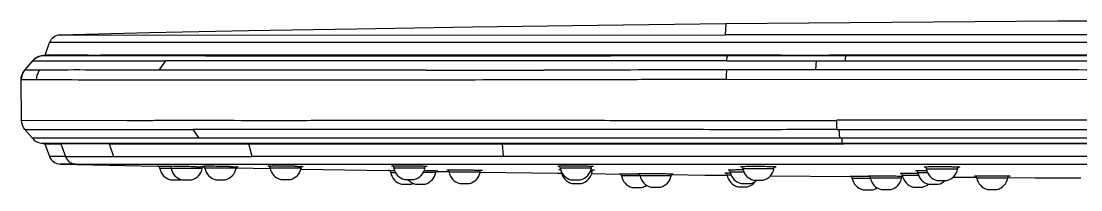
# Model space of a CAD drawing. Extents: x 0 to 3160, y 0 to 2315.
# Drawn here: x 1011.8 to 1122, y 1263.9 to 1281.4 of the extents above; entities that cross this region are included whole.
import ezdxf

# ---------------------------------------------------------------- set-up
doc = ezdxf.new("R2010")
doc.units = 0
doc.header["$LTSCALE"] = 10
doc.header["$MEASUREMENT"] = 0
doc.layers.get('0').update_dxf_attribs({"linetype": 'CONTINUOUS'})

msp = doc.modelspace()

# ---------------------------------------------------------------- linework, layer by layer
at = {"color": 9, "linetype": 'Continuous'}
for p, q in [((1085.091019390725, 1281.141110251763), (1085.011946678825, 1279.988887559463)), ((1126.978731288325, 1279.205894855163), (1014.767123699425, 1279.191469880763)), ((1014.905806468225, 1277.800482005963), (1013.882770736925, 1277.802204586563)), ((1015.455653251225, 1277.800273209263), (1014.905806468225, 1277.800482005963)), ((1019.748570814025, 1277.801289263163), (1015.455653251225, 1277.800273209263)), ((1021.014359797925, 1277.801365722063), (1019.748570814025, 1277.801289263163)), ((1022.469906377824, 1277.801518028763), (1021.014359797925, 1277.801365722063)), ((1030.998004209625, 1277.802073786763), (1022.469906377824, 1277.801518028763)), ((1026.155365559624, 1276.331774703163), (1026.858849733225, 1277.289485213963)), ((1030.998004209025, 1277.802073786763), (1031.313854536024, 1277.802067302663)), ((1030.998169130625, 1277.802134800863), (1031.325166471825, 1277.869404615563)), ((1031.313854536024, 1277.802067302663), (1032.498722780625, 1277.802220837163)), ((1032.498722780625, 1277.802220837163), (1032.924556480425, 1277.802312251663)), ((1039.451093361125, 1277.799668114963), (1039.488019165125, 1277.799658480663)), ((1039.488019165125, 1277.799658480663), (1039.638718568225, 1277.799622156263)), ((1039.638718568225, 1277.799622156263), (1059.140877431325, 1277.804897977963)), ((1067.876281730725, 1277.803428703963), (1069.362953532224, 1277.802644920263)), ((1069.362953532224, 1277.802644920263), (1069.966915534024, 1277.802286573563)), ((1069.966915534024, 1277.802286573563), (1070.231125663925, 1277.802125020263)), ((1070.231125663925, 1277.802125020263), (1073.120196830125, 1277.800329294763)), ((1073.119964299724, 1277.800242416063), (1073.182965476824, 1277.869404798863)), ((1085.257622277924, 1277.799317929163), (1073.120196830125, 1277.800329294763)), ((1090.552173561425, 1277.799681805863), (1090.508797846524, 1277.799692593363)), ((1090.852503465525, 1277.799605341163), (1090.552173561425, 1277.799681805863)), ((1094.431267138225, 1276.341583626063), (1094.498233784325, 1277.286609725363)), ((1096.152223733425, 1277.798467673763), (1095.852210552224, 1277.798487168063)), ((1096.195232778525, 1277.798465659563), (1096.152223733425, 1277.798467673763)), ((1097.585629084825, 1277.798520792563), (1096.195232778525, 1277.798465659563)), ((1145.852347121225, 1277.801154421463), (1097.586350783925, 1277.799920782263)), ((1013.737516047025, 1276.329045022863), (1012.164964009425, 1276.326398397563)), ((1011.811215000625, 1275.345804207563), (1011.981157382925, 1275.336692109163)), ((1011.981157382925, 1275.336692109163), (1013.381966449425, 1275.343261856463)), ((1085.118954472125, 1275.374427067963), (1145.852419505225, 1275.350114174963)), ((1011.847687482725, 1271.106325179763), (1022.818900111524, 1271.097096188163)), ((1022.818900111524, 1271.097096188163), (1023.362490115324, 1271.097467821263)), ((1023.362490115324, 1271.097467821263), (1023.752368708925, 1271.097945917363)), ((1023.752368708925, 1271.097945917363), (1023.934003826024, 1271.098228612463)), ((1023.934003826024, 1271.098228612463), (1024.225092140625, 1271.098756919363)), ((1024.225092140625, 1271.098756919363), (1024.852994124624, 1271.100125426163)), ((1024.852994124624, 1271.100125426163), (1025.090243087525, 1271.100692787163)), ((1028.447905930125, 1271.106935931263), (1028.639478201525, 1271.107022980363)), ((1145.852411516725, 1271.103815613763), (1096.628308271324, 1271.104328156863)), ((1012.202783899525, 1270.150234811163), (1029.624568984725, 1270.150484652863)), ((1029.645817825724, 1270.147562291463), (1030.269354027625, 1269.238589243663)), ((1096.654734268224, 1270.150471088363), (1096.835970180325, 1270.149019409163)), ((1096.835970180325, 1270.149019409163), (1145.852420572424, 1270.147815601263)), ((1096.836268386824, 1270.144586713863), (1096.897269479725, 1269.238695138663)), ((1030.270823418025, 1269.236079592263), (1012.977132873225, 1269.236100784763)), ((1013.875887866825, 1268.726569820663), (1014.598167777424, 1268.726560532763)), ((1014.598167777424, 1268.726560532763), (1016.369160767725, 1268.726618943163)), ((1015.944068392425, 1268.659111568563), (1016.423751745125, 1267.329380648563)), ((1016.369160767725, 1268.726618943163), (1030.992016528225, 1268.726673508863)), ((1020.948849797725, 1268.659126137363), (1021.410253542625, 1267.332029715463)), ((1096.897273860824, 1269.238521509263), (1030.269240806025, 1269.238388028163)), ((1030.992016528225, 1268.726673508863), (1035.460802602225, 1268.727103865963)), ((1030.993160930625, 1268.726521988563), (1031.320988552525, 1268.659081296963)), ((1035.460802602225, 1268.727103865963), (1048.076557273124, 1268.727128172263)), ((1035.817123242825, 1267.336210826263), (1035.467004921825, 1268.662383731563)), ((1048.076557273124, 1268.727128172263), (1059.313458587225, 1268.729096015363)), ((1059.313458587225, 1268.729096015363), (1061.847721162825, 1268.728572986063)), ((1061.847721162825, 1268.728572986063), (1070.519408346025, 1268.727313042463)), ((1061.972585461925, 1267.335337913763), (1061.848654262325, 1268.659089459263)), ((1070.519408346025, 1268.727313042463), (1145.852411684325, 1268.726855165963)), ((1097.120330900025, 1269.236916607163), (1096.897329204325, 1269.237717686263)), ((1145.852396297625, 1269.236729459663), (1097.120335918225, 1269.236843597763)), ((1097.313648159225, 1268.726921198963), (1097.345972348725, 1268.658923537163)), ((1016.423756248125, 1267.329372327563), (1014.762048903524, 1267.336558862463)), ((1016.423719439625, 1267.329474282163), (1021.410133547924, 1267.332131296663)), ((1021.410205284725, 1267.331925254463), (1035.817255674025, 1267.336099825563)), ((1061.972841798724, 1267.332020701563), (1035.817288974525, 1267.335974333463)), ((1145.852400026924, 1267.321384063063), (1061.973024829324, 1267.332217873463)), ((1017.508629532024, 1266.540119443863), (1030.362098391824, 1266.545252888663)), ((1027.413546408625, 1266.098855547663), (1026.237402662525, 1266.098855547663)), ((1030.643741995525, 1266.101161079063), (1027.412788274724, 1266.101161079063)), ((1030.362098391824, 1266.545252888663), (1030.665110422725, 1266.545333881063)), ((1030.665110422725, 1266.545333881063), (1034.350429532925, 1266.546375152563)), ((1034.153533728325, 1266.114034371363), (1030.922580007625, 1266.114034371363)), ((1034.350429532925, 1266.546375152563), (1037.422519961525, 1266.546757091963)), ((1037.422519961525, 1266.546757091963), (1038.227175205825, 1266.546729176763)), ((1040.919615748125, 1266.136550384563), (1037.688662027324, 1266.136550384563)), ((1038.227175205825, 1266.546729176763), (1041.145234791124, 1266.546389810563)), ((1041.145234791124, 1266.546389810563), (1041.296105865024, 1266.546371904163)), ((1041.296105865024, 1266.546371904163), (1050.303762420224, 1266.545300464263)), ((1050.303762420224, 1266.545300464263), (1054.007506638425, 1266.544730726363)), ((1053.793509284625, 1266.133669762463), (1050.562555563824, 1266.133669762463)), ((1054.007506638425, 1266.544730726363), (1067.627821237525, 1266.542008749063)), ((1067.627821237525, 1266.542008749063), (1071.326963645325, 1266.541101776763)), ((1071.099992089024, 1266.115104921363), (1067.869038368325, 1266.115104921363)), ((1071.326963645325, 1266.541101776763), (1084.966739715224, 1266.538172860363)), ((1084.966739715224, 1266.538172860363), (1086.619930962124, 1266.537857799363)), ((1086.619930962124, 1266.537857799363), (1088.673726877425, 1266.537478450463)), ((1088.673726877425, 1266.537478450463), (1090.321939069225, 1266.537184187963)), ((1090.321939069225, 1266.537184187963), (1103.201135748724, 1266.535187085363)), ((1103.201135748724, 1266.535187085363), (1105.712438903925, 1266.534861109663)), ((1105.712438903925, 1266.534861109663), (1106.907082050325, 1266.534713995363)), ((1106.907082050325, 1266.534713995363), (1109.413828039725, 1266.534422531763)), ((1109.413828039725, 1266.534422531763), (1110.935762850625, 1266.534256814363)), ((1110.935762850625, 1266.534256814363), (1114.640664318925, 1266.533887100763)), ((1114.640664318925, 1266.533887100763), (1114.843513838725, 1266.533868185163)), ((1114.843513838725, 1266.533868185163), (1123.585803029625, 1266.533173032963)), ((1050.746519819125, 1265.653966289163), (1050.237237903725, 1265.653966289163)), ((1054.922508891124, 1265.668835841463), (1053.619768319824, 1265.668835841463)), ((1059.536876379725, 1265.715679962963), (1056.305922659025, 1265.715679962963)), ((1068.012816403425, 1265.740698771663), (1067.962179394225, 1265.740698771663)), ((1071.193133114924, 1265.740698771663), (1070.976875140124, 1265.740698771663)), ((1076.173079168925, 1265.309847372363), (1074.237117226625, 1265.309847372363)), ((1079.394227485025, 1265.339666205963), (1076.163273764225, 1265.339666205963)), ((1085.660352115625, 1265.386964404063), (1085.211129280525, 1265.386964404063)), ((1086.971810487225, 1265.718003138563), (1085.551495786724, 1265.718003138563)), ((1090.088920676525, 1266.064208260063), (1086.857966955825, 1266.064208260063)), ((1100.134894453725, 1265.066457689363), (1098.237014941225, 1265.066457689363)), ((1103.357420201325, 1265.092087669663), (1100.126466480525, 1265.092087669663)), ((1105.154197446925, 1265.353628009363), (1103.442973270025, 1265.353628009363)), ((1106.077090132225, 1265.641752576163), (1105.059452695425, 1265.641752576163)), ((1109.180404721425, 1266.029910958963), (1105.949451000724, 1266.029910958963)), ((1114.408037443724, 1265.101202254663), (1111.177083722925, 1265.101202254663))]:
    msp.add_line(p, q, dxfattribs=at)
at = {"color": 7, "linetype": 'Continuous'}
for p, q in [((1015.871934521725, 1279.980646990863), (1085.012013774025, 1279.989571508163)), ((1015.903613703425, 1279.981327955863), (1015.880485452724, 1279.980812875063)), ((1014.288287461325, 1277.868563075963), (1014.769443166025, 1279.190534269463)), ((1012.981928418125, 1277.291920294063), (1012.982941579525, 1277.291994566363)), ((1012.982941579525, 1277.291994566363), (1017.244475949024, 1277.288229397063)), ((1013.882770725425, 1277.802204655963), (1014.288088378325, 1277.869757574263)), ((1015.749866789425, 1277.868989461763), (1014.285971987125, 1277.869404808263)), ((1016.422566923425, 1277.866939300063), (1015.749866789425, 1277.868989461763)), ((1018.786793240824, 1277.870022577363), (1016.422566923425, 1277.866939300063)), ((1017.244475949024, 1277.288229397063), (1023.067786123625, 1277.288599873063)), ((1018.713847117325, 1277.869554041163), (1018.784972023625, 1277.881172387763)), ((1018.786970931425, 1277.869554041163), (1020.154706058624, 1277.869554041163)), ((1020.142999113225, 1277.869566273563), (1020.070188970025, 1277.869576631063)), ((1021.569792257825, 1277.869356164463), (1020.142999113225, 1277.869566273563)), ((1021.692706299725, 1277.869377195763), (1021.569792257825, 1277.869356164463)), ((1023.152297502725, 1277.869913324263), (1021.692706299725, 1277.869377195763)), ((1023.067786123625, 1277.288599873063), (1023.132067911624, 1277.288615260163)), ((1023.132067911624, 1277.288615260163), (1026.858890065525, 1277.289491939763)), ((1023.241528214625, 1277.869950052163), (1023.152297502725, 1277.869913324263)), ((1023.334297760225, 1277.869987467363), (1023.241528214625, 1277.869950052163)), ((1031.325166903624, 1277.869406197663), (1023.334297760225, 1277.869987467363)), ((1039.368930516524, 1277.288832417963), (1026.858849733225, 1277.289485213963)), ((1032.428896088924, 1277.869717912863), (1031.325166903624, 1277.869406197663)), ((1039.354137359624, 1277.869395447863), (1032.428896088924, 1277.869717912863)), ((1039.546961804524, 1277.869403714263), (1039.354137359624, 1277.869395447863)), ((1039.554619437825, 1277.288779451863), (1039.368930516524, 1277.288832417963)), ((1039.825866891025, 1277.869415633763), (1039.546961804524, 1277.869403714263)), ((1058.185102114125, 1277.284114620263), (1039.554619437825, 1277.288779451863)), ((1059.117684788625, 1277.869341229963), (1039.825866891025, 1277.869415633763)), ((1067.349398254625, 1277.284870873163), (1058.185102114125, 1277.284114620263)), ((1067.863083032224, 1277.869684718163), (1059.117684788625, 1277.869341229963)), ((1067.851200283625, 1277.284891488563), (1067.349398254625, 1277.284870873163)), ((1068.278253918825, 1277.284902931863), (1067.851200283625, 1277.284891488563)), ((1069.349695763824, 1277.869698552563), (1067.863083032224, 1277.869684718163)), ((1069.343081894424, 1277.284906594463), (1068.278253918825, 1277.284902931863)), ((1070.215044708325, 1277.284882631363), (1069.343081894424, 1277.284906594463)), ((1070.218967715625, 1277.869679539763), (1069.349695763824, 1277.869698552563)), ((1070.350386399125, 1277.869674599863), (1070.218967715625, 1277.869679539763)), ((1073.182965468824, 1277.869404655163), (1070.350386399125, 1277.869674599863)), ((1073.404820056825, 1277.869374096763), (1073.182965468824, 1277.869404655163)), ((1079.320329548725, 1277.285098189163), (1079.010203033625, 1277.285060840263)), ((1079.894906434125, 1277.285164637963), (1079.320329548725, 1277.285098189163)), ((1080.205596651424, 1277.285198167063), (1079.894906434125, 1277.285164637963)), ((1081.260781578425, 1277.285284818163), (1080.205596651424, 1277.285198167063)), ((1081.687225445625, 1277.285301319663), (1081.260781578425, 1277.285284818163)), ((1082.187799884325, 1277.285301698763), (1081.687225445625, 1277.285301319663)), ((1090.552284840224, 1277.870878184863), (1090.508869528125, 1277.870899543463)), ((1090.551908327025, 1277.869221034763), (1096.151828365824, 1277.869221034763)), ((1090.852775211724, 1277.870730634763), (1090.552284840224, 1277.870878184863)), ((1145.852375304425, 1277.869907449763), (1095.852420318624, 1277.869296958263)), ((1011.978005073724, 1276.044561083263), (1011.861677702424, 1275.740791647463)), ((1012.164593993824, 1276.326793603963), (1011.978005073724, 1276.044561083263)), ((1012.164964009425, 1276.326398397563), (1012.164579381225, 1276.326774345063)), ((1067.659024036125, 1276.319196340363), (1066.164906541925, 1276.316433408863)), ((1067.852413355725, 1276.319581970463), (1067.659024036125, 1276.319196340363)), ((1071.275774847724, 1276.327263800963), (1071.080477557924, 1276.326793674463)), ((1071.792081191625, 1276.328513734663), (1071.275774847724, 1276.327263800963)), ((1011.847687461125, 1271.106325786163), (1011.810639101025, 1275.351646379663)), ((1011.811227942325, 1275.345979910463), (1011.811215000625, 1275.345804207563)), ((1011.861677702424, 1275.740791647463), (1011.813186168824, 1275.436773014263)), ((1011.901932986525, 1275.863717906963), (1011.868665851524, 1275.760451076263)), ((1026.568296242424, 1275.320477955163), (1030.598206824425, 1275.309787330563)), ((1071.884377071525, 1275.356142747663), (1072.034006213525, 1275.356569559263)), ((1072.034006213525, 1275.356569559263), (1072.182149722124, 1275.356992157863)), ((1072.182149722124, 1275.356992157863), (1072.384713244724, 1275.357569665263)), ((1072.384713244724, 1275.357569665263), (1072.513972099125, 1275.357937769063)), ((1077.185864530225, 1275.369969627163), (1077.387727197025, 1275.370390949663)), ((1077.387727197025, 1275.370390949663), (1077.475052631225, 1275.370569615063)), ((1077.475052631225, 1275.370569615063), (1077.535793852025, 1275.370692580763)), ((1077.535793852025, 1275.370692580763), (1077.685859094225, 1275.370991689463)), ((1077.685859094225, 1275.370991689463), (1079.129054913925, 1275.373495532063)), ((1082.143530639724, 1275.376074629663), (1082.214551031825, 1275.376086103963)), ((1082.214551031825, 1275.376086103963), (1082.264953599824, 1275.376092794463)), ((1082.264953599824, 1275.376092794463), (1082.549579228925, 1275.376107814063)), ((1082.549579228925, 1275.376107814063), (1082.600292531125, 1275.376106409463)), ((1012.976544222624, 1269.236833061363), (1012.203100311125, 1270.149853206463)), ((1013.874476476325, 1268.726804443563), (1014.279234097025, 1268.659344808863)), ((1014.279234106924, 1268.659344868263), (1015.056520738125, 1268.658834756263)), ((1014.282703462724, 1268.660599092063), (1014.764493795725, 1267.337251524363)), ((1015.056520738125, 1268.658834756263), (1015.459870101325, 1268.658508133463)), ((1015.459870101325, 1268.658508133463), (1015.943894828425, 1268.659140591163)), ((1018.250762647324, 1268.651302464663), (1015.944068392425, 1268.659111568563)), ((1020.948849797725, 1268.659126137363), (1018.250762647324, 1268.651302464663)), ((1020.948525799625, 1268.659138604263), (1031.320988552525, 1268.659081296963)), ((1031.320988552525, 1268.659081296963), (1031.780003293425, 1268.658962685063)), ((1031.780003293425, 1268.658962685063), (1032.151290765125, 1268.659122763563)), ((1048.076549846624, 1268.659297822863), (1059.313444166924, 1268.659224721063)), ((1059.313444166924, 1268.659224721063), (1061.847706829425, 1268.659122223263)), ((1061.847706829425, 1268.659122223263), (1097.345973471025, 1268.658924070663)), ((1097.391186748825, 1268.659087132763), (1097.345886922525, 1268.659103240863)), ((1217.907192956624, 1268.659090630863), (1107.951117554625, 1268.658469160663)), ((1015.900925161125, 1266.546297032963), (1015.857611712625, 1266.547428302263)), ((1017.508631868125, 1266.539950562063), (1015.870641831225, 1266.547081666663)), ((1015.915319442724, 1266.546130640263), (1025.995459911424, 1266.319356507863)), ((1026.066520409725, 1266.317375067063), (1025.995458920625, 1266.319364717863)), ((1026.178702361125, 1266.314854077463), (1026.107540647625, 1266.316392290763)), ((1026.923314046225, 1266.299840893763), (1026.178702361125, 1266.314854077463)), ((1026.237402662525, 1266.098855547663), (1026.192400756125, 1266.354074041063)), ((1027.374082546725, 1266.290718591563), (1026.923314046225, 1266.299840893763)), ((1027.360066783825, 1266.318369311063), (1027.463456010325, 1266.316889182063)), ((1027.412788274724, 1266.101161079063), (1027.367983514725, 1266.355261499963)), ((1030.643741995525, 1266.101161079063), (1030.675477687325, 1266.281143130963)), ((1030.691899812425, 1266.252050803163), (1030.766699271525, 1266.250056309163)), ((1030.922580007625, 1266.114034371363), (1030.878392556025, 1266.364633862063)), ((1034.153533728325, 1266.114034371363), (1034.185895819925, 1266.297568913263)), ((1034.154358911124, 1266.156543805963), (1037.687718707325, 1266.087955087063)), ((1037.688662027324, 1266.136550384563), (1037.645504364625, 1266.381309652463)), ((1040.919615748125, 1266.136550384563), (1040.953047140725, 1266.326149233563)), ((1050.562555563824, 1266.133669762463), (1050.520805199725, 1266.370447843463)), ((1053.793509284625, 1266.133669762463), (1053.828344544725, 1266.331230339663)), ((1067.869038368325, 1266.115104921363), (1067.828648171125, 1266.344169112563)), ((1071.099992089024, 1266.115104921363), (1071.136139561325, 1266.320107423363)), ((1086.857966955825, 1266.064208260063), (1086.818308294624, 1266.289123704063)), ((1090.088920676525, 1266.064208260063), (1090.125749740925, 1266.273076263363)), ((1105.949451000724, 1266.029910958963), (1105.910253368525, 1266.252211777763)), ((1109.180404721425, 1266.029910958963), (1109.217600325124, 1266.240857710163)), ((1040.883782783425, 1266.027580153763), (1049.996608127225, 1265.866892107063)), ((1050.108319392824, 1265.864906703663), (1049.996613524825, 1265.866860858063)), ((1050.179622955825, 1265.863725371263), (1050.108319392824, 1265.864906703663)), ((1050.635666895725, 1265.856300381463), (1050.179622955825, 1265.863725371263)), ((1050.237237903725, 1265.653966289163), (1050.193575075425, 1265.901590493563)), ((1054.219202169825, 1265.843369038963), (1053.703910946225, 1265.852201859663)), ((1054.922508891124, 1265.668835841463), (1054.955684827125, 1265.856985923963)), ((1054.924281095825, 1265.787795738863), (1056.306690198025, 1265.767201303963)), ((1056.305922659025, 1265.715679962963), (1056.263174011725, 1265.958119588863)), ((1059.536876379725, 1265.715679962963), (1059.570738794225, 1265.907723258763)), ((1059.536927014825, 1265.719078861963), (1067.571354489824, 1265.599386005963)), ((1067.571354489824, 1265.599386005963), (1068.010542473625, 1265.593623697663)), ((1071.131305798724, 1265.552678132463), (1073.997845958925, 1265.515068068963)), ((1071.193133114924, 1265.740698771663), (1071.228161753324, 1265.939356051463)), ((1074.109444283825, 1265.513696562363), (1073.997843837725, 1265.515080096163)), ((1074.180696955925, 1265.512832439963), (1074.109444283825, 1265.513696562363)), ((1074.922839900625, 1265.503849868363), (1074.180696955925, 1265.512832439963)), ((1074.237117226625, 1265.309847372363), (1074.194805388324, 1265.549809731663)), ((1076.165222911325, 1265.488638947063), (1074.922839900625, 1265.503849868363)), ((1076.163273764225, 1265.339666205963), (1076.121215750125, 1265.578189056663)), ((1079.394227485025, 1265.339666205963), (1079.428823328225, 1265.535868982363)), ((1079.395495602324, 1265.450353443363), (1082.894628855424, 1265.410264706863)), ((1082.894628855424, 1265.410264706863), (1085.211137646525, 1265.387828173263)), ((1085.211129280525, 1265.386964404063), (1085.174876923124, 1265.592561739263)), ((1085.551495786724, 1265.718003138563), (1085.511024511425, 1265.947527146663)), ((1086.899463114824, 1265.934070079663), (1086.840782661725, 1265.934280629663)), ((1089.739579704225, 1265.343967971763), (1097.999102798325, 1265.263970404763)), ((1098.111088147824, 1265.262665684163), (1097.999097395525, 1265.264001044263)), ((1098.181918556525, 1265.262068687363), (1098.111088147824, 1265.262665684163)), ((1098.926183242124, 1265.256473864563), (1098.181918556525, 1265.262068687363)), ((1098.237014941225, 1265.066457689363), (1098.196058946125, 1265.298730679863)), ((1099.530464662124, 1265.251803201763), (1098.926183242124, 1265.256473864563)), ((1100.100629248025, 1265.247331807963), (1099.530464662124, 1265.251803201763)), ((1100.126466480525, 1265.092087669663), (1100.085679171824, 1265.323403991863)), ((1103.357420201325, 1265.092087669663), (1103.393322217825, 1265.295698123463)), ((1103.442973270025, 1265.353628009363), (1103.402766557125, 1265.581651609363)), ((1103.442144573425, 1265.223153594463), (1103.485969041125, 1265.222875247263)), ((1105.059452695425, 1265.641752576163), (1105.019715090625, 1265.867115732163)), ((1108.702425466925, 1265.189743391863), (1111.177546236625, 1265.174022884163)), ((1111.177083722925, 1265.101202254663), (1111.136998812225, 1265.328535080063)), ((1114.408037443724, 1265.101202254663), (1114.444632290025, 1265.308741941263)), ((1027.352879522925, 1264.903598458563), (1028.352879522925, 1264.903598458563)), ((1028.528265135124, 1264.905903989963), (1029.528265135124, 1264.905903989963)), ((1032.038056867925, 1264.918777282263), (1033.038056867925, 1264.918777282263)), ((1038.804138887725, 1264.941293295463), (1039.804138887725, 1264.941293295463)), ((1051.352714764124, 1264.458709200063), (1052.352714764124, 1264.458709200063)), ((1051.678032424225, 1264.938412673263), (1052.678032424225, 1264.938412673263)), ((1052.807032030725, 1264.473578752263), (1053.807032030725, 1264.473578752263)), ((1057.421399519425, 1264.520422873863), (1058.421399519425, 1264.520422873863)), ((1068.984515228724, 1264.919847832263), (1069.984515228724, 1264.919847832263)), ((1069.077656254524, 1264.545441682563), (1070.077656254524, 1264.545441682563)), ((1075.352594087025, 1264.114590283263), (1076.352594087025, 1264.114590283263)), ((1077.278750624625, 1264.144409116863), (1078.278750624625, 1264.144409116863)), ((1086.326606140825, 1264.191707314963), (1087.326606140825, 1264.191707314963)), ((1086.666972647125, 1264.522746049363), (1087.666972647125, 1264.522746049363)), ((1087.973443816125, 1264.868951170963), (1088.973443816125, 1264.868951170963)), ((1101.241943340925, 1263.896830580563), (1102.241943340925, 1263.896830580563)), ((1104.558450130425, 1264.158370920263), (1105.558450130425, 1264.158370920263)), ((1106.174929555825, 1264.446495487063), (1107.174929555825, 1264.446495487063)), ((1107.064927861024, 1264.834653869863), (1108.064927861024, 1264.834653869863)), ((1112.292560583324, 1263.905945165563), (1113.292560583324, 1263.905945165563)), ((1099.352491801525, 1263.871200600263), (1100.352491801525, 1263.871200600263))]:
    msp.add_line(p, q, dxfattribs=at)
for points in [[(1085.091019390725, 1281.141110251763), (1071.751664383724, 1280.983911513763), (1058.743263035824, 1280.800603383363), (1046.694711895125, 1280.604463572563), (1035.462516734225, 1280.398730814363), (1025.165091105425, 1280.190811520763), (1015.862331203724, 1279.980324632563)], [(1123.498832259124, 1281.419188113163), (1119.614677535925, 1281.403517696963), (1085.091019390725, 1281.141110251763)], [(1012.981914768025, 1277.291902984763), (1012.778901792025, 1277.052833157163), (1012.164512835125, 1276.326656019363)], [(1013.882558324925, 1277.802169494463), (1013.789408813625, 1277.783504693263), (1013.701717976624, 1277.759934689863), (1013.616314537925, 1277.731280971363), (1013.532286725024, 1277.697403062863), (1013.449358069724, 1277.658137570863), (1013.367405753324, 1277.613215347263), (1013.286422038725, 1277.562254727563), (1013.207309227125, 1277.505361269263), (1013.130878213525, 1277.442650579163), (1013.057887784425, 1277.374238861563), (1012.989122853624, 1277.300292679963), (1012.981928316225, 1277.291920177063)], [(1011.868665851524, 1275.760451076263), (1011.832085034825, 1275.600534724763), (1011.813454813825, 1275.439636025663), (1011.811227942325, 1275.345979910463)], [(1114.408369624624, 1265.153502598963), (1117.250287637425, 1265.135452411463), (1122.000394347825, 1265.113714626463)]]:
    msp.add_lwpolyline(points, dxfattribs=at)
for centre, radius, start, end in [((1015.894761903724, 1278.780952756863), 1.1999990766, 91.5491957474947, 159.9929490925022), ((1013.357185587824, 1275.340986556263), 1.5479026677, 153.1433080362075, 160.245736610703), ((1058.418156459525, 5723.593122200763), 4447.2834358525, 269.9422158754994, 270.0998039175048), ((1084.757856250924, -2908.440917786536), 4184.7895175644, 89.99454360411376, 90.17752036858647), ((1015.889745633424, 1267.746809487663), 1.1999997046, 199.991142470396, 268.4573838464954), ((1026.521654589925, 1284.457718137563), 18.1460517424, 268.5627726101129, 268.6923303496937), ((1027.714614292025, 1266.359327814163), 1.5, 190.0000000000031, 256.0451912733145), ((1028.889999904325, 1266.361633345563), 1.5, 190.0000000000031, 256.0451912733145), ((1024.098077621725, 1048.868673977663), 217.4742561024, 88.92340587899102, 89.11332183278311), ((1018.744760345525, 748.3123654521629), 518.0781751116, 88.75945010400851, 88.95600670089271), ((1029.166530366025, 1266.361633345563), 1.5, 283.9548087266856, 349.9999999999968), ((1027.800639834225, 1154.772450654263), 111.517086734, 88.51434821781615, 88.6384419032766), ((1030.416804335125, 1204.240199772163), 62.0927108474, 89.22665599051348, 89.58090895208836), ((1032.399791637125, 1266.374506637863), 1.5, 190.0000000000031, 256.0451912733145), ((1029.159422534424, 1101.442027797763), 164.8985413587, 89.13110703469302, 89.27189489459776), ((1027.112537416325, 965.3684952987629), 300.9874675437, 88.79235719027656, 89.13431118930804), ((1032.676322098825, 1266.374506637863), 1.5, 283.9548087266856, 349.9999999999968), ((1033.695560540124, 1249.538633310763), 16.7399927015, 87.99810787839952, 88.26098260811487), ((1039.165873656824, 1266.397022651063), 1.5, 190.0000000000031, 256.0451912733145), ((1037.417208568225, 1164.984856157963), 101.3675732924, 89.42148723309673, 89.65209393481221), ((1036.648636774124, 1087.403558182463), 178.952677367, 88.85381536231283, 89.4262221909155), ((1039.442404118625, 1266.397022651063), 1.5, 283.9548087266856, 349.9999999999968), ((1040.531544688724, 1253.775725006463), 12.5335202326, 87.64926103761634, 87.9926867053205), ((1050.658099119425, 1257.498634754263), 8.8471253165, 90.99378757368453, 91.4540366252917), ((1052.039767193325, 1266.394142028963), 1.5, 190.0000000000031, 256.0451912733145), ((1050.914147390024, 1143.261869195263), 123.0861891981, 88.98255277091408, 89.84537102507436), ((1052.316297655125, 1266.394142028963), 1.5, 283.9548087266856, 349.9999999999968), ((1052.164951172024, 1212.574900031463), 53.7618799404, 88.48161173640291, 89.00367989100769), ((1068.011598664425, 1259.892996899663), 6.4327266247, 91.7813486091249, 92.41531127260441), ((1069.346249997825, 1266.375577187863), 1.5, 190.0000000000031, 256.0451912733145), ((1068.902555302925, 1173.532215270763), 92.8009494085, 89.0702541753136, 90.21627582080266), ((1069.622780459525, 1266.375577187863), 1.5, 283.9548087266856, 349.9999999999968), ((1069.762532113425, 1225.212834643163), 41.113185311, 88.41641394528229, 89.09989973230556), ((1087.016333715424, 1261.201124774863), 5.0748975318, 92.4349354950889, 93.21669994778077), ((1088.168345821625, 1193.023056938863), 73.2661869762, 89.0405073340109, 90.48481579639709), ((1107.365043535825, 1199.055895659763), 67.2029052482, 89.04211858649685, 90.61942104380054), ((1051.714449533325, 1265.914438555663), 1.5, 190.0000000000031, 256.0451912733145), ((1053.445297261625, 1265.929308107963), 1.5, 283.9548087266856, 349.9999999999968), ((1051.020821449625, 1084.575138000563), 181.2964456988, 88.83237979781808, 88.98915159171537), ((1053.405213497124, 1200.511383181263), 65.3356894092, 88.62646197058221, 88.85116128731703), ((1056.293566370225, 1252.681742514463), 13.2458985227, 90.19702790279212, 90.50033127452177), ((1057.783134288525, 1265.976152229463), 1.5, 190.0000000000031, 256.0451912733145), ((1055.232112531425, 1067.757765318263), 198.1741733681, 88.95908900738695, 89.49021408649939), ((1058.059664750224, 1265.976152229463), 1.5, 283.9548087266856, 349.9999999999968), ((1057.287728541624, 1179.314118170763), 86.5988914596, 88.64965467379916, 88.97808277640446), ((1058.583248836625, 1233.487427202363), 32.4101023289, 88.22665593739569, 88.68240151710624), ((1068.059012213725, 1256.318041613063), 9.6329770978, 90.92838181007595, 91.34196768961479), ((1069.439391023725, 1266.001171038163), 1.5, 190.0000000000031, 256.0451912733145), ((1069.715921485425, 1266.001171038163), 1.5, 283.9548087266856, 349.9999999999968), ((1070.576982150725, 1247.532997032463), 18.3959311075, 87.92011710768146, 88.53376274592063), ((1075.714328856125, 1265.570319638863), 1.5, 190.0000000000031, 256.0451912733145), ((1076.085961719525, 1244.334990229163), 21.2105394343, 89.94524678429659, 90.13905439451386), ((1077.640485393825, 1265.600138472463), 1.5, 190.0000000000031, 256.0451912733145), ((1074.091903630025, 944.687922248363), 320.865032192, 89.1786925409817, 89.50834079558156), ((1077.917015855524, 1265.600138472463), 1.5, 283.9548087266856, 349.9999999999968), ((1076.819561676325, 1132.185684934763), 133.3474401555, 88.98230492939499, 89.19578473651906), ((1078.181490158125, 1208.435801579363), 57.0851623972, 88.73225206667698, 88.98975270308601), ((1085.293169553925, 1254.708163860863), 10.8855648878, 90.73130031187942, 91.09992856312489), ((1086.688340910025, 1265.647436670563), 1.5, 190.0000000000031, 256.0451912733145), ((1085.687331874825, 1259.276497053963), 6.6515493423, 91.66263581490976, 92.26825011681188), ((1087.028707416224, 1265.978475405063), 1.5, 190.0000000000031, 256.0451912733145), ((1086.535035816525, 1175.181210020263), 90.75358563799999, 89.80697140681818, 90.18832750701344), ((1088.335178585325, 1266.324680526563), 1.5, 190.0000000000031, 256.0451912733145), ((1088.611709047024, 1266.324680526563), 1.5, 283.9548087266856, 349.9999999999968), ((1099.714226570724, 1265.326929955863), 1.5, 190.0000000000031, 256.0451912733145), ((1100.171073629725, 1231.302392623763), 33.9886714093, 90.16900726628032, 90.28833734712366), ((1101.603678110025, 1265.352559936163), 1.5, 190.0000000000031, 256.0451912733145), ((1099.366798887625, 944.274783314563), 321.0180939353, 89.41276829667542, 89.74194070058968), ((1101.880208571824, 1265.352559936163), 1.5, 283.9548087266856, 349.9999999999968), ((1101.178027314625, 1118.359230555463), 146.924229217, 89.22988712420684, 89.42327832209936), ((1102.443807881425, 1211.031145908863), 54.2436756935, 88.98064062621475, 89.25111811398835), ((1103.581757419424, 1257.265798537763), 8.2935270111, 91.34886225211791, 91.83438834969392), ((1102.981318601424, 1241.385097648763), 23.8849654294, 88.81778217848367, 88.97445551481114), ((1104.920184899524, 1265.614100275863), 1.5, 190.0000000000031, 256.0451912733145), ((1104.370812635125, 1155.874941220863), 109.6895183723, 89.81081982330589, 90.12629785340832), ((1104.321612671325, 1139.153010978563), 126.4115200555, 89.65345811057749, 89.81354518462568), ((1105.212222289025, 1260.055422795263), 5.7955185582, 92.07425696617508, 92.76336746228274), ((1106.536664325025, 1265.902224842663), 1.5, 190.0000000000031, 256.0451912733145), ((1106.224195927325, 1195.868955527163), 69.9923279328, 90.18746897098431, 90.38853033028792), ((1107.426662630225, 1266.290383225463), 1.5, 190.0000000000031, 256.0451912733145), ((1107.703193091925, 1266.290383225463), 1.5, 283.9548087266856, 349.9999999999968), ((1111.267209920925, 1253.916593131863), 11.3844616815, 90.73415018199611, 91.09102977907523), ((1112.654295352525, 1265.361674521163), 1.5, 190.0000000000031, 256.0451912733145), ((1111.746449870225, 1076.080094232263), 189.223045981, 89.40372948621524, 89.96473396111315), ((1112.930825814225, 1265.361674521163), 1.5, 283.9548087266856, 349.9999999999968), ((1112.906410765025, 1184.223703046363), 81.0732292371, 89.08171713427771, 89.42809737640799), ((1113.693684639425, 1232.555147283263), 32.7353775129, 88.65824282978221, 89.1037617880259), ((1027.991144753725, 1266.359327814163), 1.5, 283.9548087266856, 287.7308880819946), ((1053.168766799925, 1265.929308107963), 1.5, 222.3021025617278, 256.0451912733145), ((1051.990979995025, 1265.914438555663), 1.5, 283.9548087266856, 294.1547472611801), ((1075.990859317824, 1265.570319638863), 1.5, 283.9548087266856, 304.5338690478756), ((1086.964871371725, 1265.647436670563), 1.5, 283.9548087266856, 323.1429267500796), ((1087.305237877925, 1265.978475405063), 1.5, 283.9548087266856, 311.7144174349849), ((1099.990757032425, 1265.326929955863), 1.5, 283.9548087266856, 303.4939961875929), ((1105.196715361225, 1265.614100275863), 1.5, 283.9548087266856, 309.7341666976802), ((1106.813194786725, 1265.902224842663), 1.5, 283.9548087266856, 314.2532631987319)]:
    msp.add_arc(centre, radius, start, end, dxfattribs=at)
at = {"color": 9, "linetype": 'Continuous'}
msp.add_arc((1251.455747320025, 1074.447219352763), 313.0739240326, 139.615538396998, 139.8471362463785, dxfattribs=at)
for points, start_tangent, end_tangent in [([(1145.852422414925, 1279.995397298263), (1130.612857823025, 1279.995035520963), (1085.011760438425, 1279.989587570663)], (-0.9999999999958238, -2.890057296137049e-06), (-0.9999999807683693, -0.0001961205277473003)), ([(1032.924556480425, 1277.802312251663), (1034.433196653625, 1277.802354882063), (1039.451093361125, 1277.799668114963)], (0.9999999781998545, 0.0002088068258243089), (0.9999999649331904, -0.000264827525064808)), ([(1059.140877431325, 1277.804897977963), (1061.299600392024, 1277.804887044263), (1067.876281730725, 1277.803428703963)], (0.9999999999415009, 1.081657986423477e-05), (0.9999998895347129, -0.0004700325117464853)), ([(1085.170872861625, 1277.284627715763), (1085.209809017825, 1277.620501635663), (1085.232934642425, 1277.731499307463), (1085.257622277924, 1277.799317929163)], (0.08079401780693116, 0.9967308195729745), (0.4899617034936924, 0.8717439584588809)), ([(1085.171002704425, 1277.286149491963), (1094.497940941425, 1277.284835306563)], (0.9999999604030924, 0.000281413954640747), (0.9999999822381911, -0.000188477101261407)), ([(1090.508797846524, 1277.799692593363), (1085.257941213124, 1277.799849946563)], (-0.9999999692757198, 0.000247888200021165), (-0.9999999528949246, -0.0003069367175309013)), ([(1095.852210552224, 1277.798487168063), (1090.852503465525, 1277.799605341163)], (-0.9999999967673565, 8.040700844526076e-05), (-0.9999999663773398, 0.0002593170249980027)), ([(1094.498328183525, 1277.290318177463), (1097.514632212125, 1277.290186629763)], (0.999999982236269, -0.0001884872990475318), (0.9999999901730595, 0.0001401923001104028)), ([(1097.514397324125, 1277.286738061063), (1109.575120520325, 1277.283680217863), (1145.852046198725, 1277.288108296963)], (0.9999998699570603, -0.0005099861399640611), (0.9999999966303463, -8.209328418696728e-05)), ([(1097.514632212125, 1277.290186629763), (1097.546653670624, 1277.620026422963), (1097.565670158625, 1277.731071094963), (1097.585629084825, 1277.798520792563)], (0.06756601690043437, 0.9977148056234358), (0.4187240858468727, 0.908113506083739)), ([(1013.737348295324, 1276.328845335263), (1013.404441977224, 1275.608695284463), (1013.381966449425, 1275.343261856463)], (-0.6431532206968371, -0.7657375103175275), (0.007515177753790914, -0.9999717606529342)), ([(1085.156371731925, 1276.348672823763), (1085.140761980925, 1276.132450835863), (1085.118954472125, 1275.374427067963)], (-0.08650381706276909, -0.9962515192628673), (-0.002066745474024892, -0.9999978642792922)), ([(1094.431282594524, 1276.342183996063), (1092.116916065424, 1276.342900649763), (1085.156399598925, 1276.349002962663)], (-0.999999985047119, 0.0001729328250256558), (-0.9999994161028055, 0.001080645199955531)), ([(1145.853196754125, 1276.328692505763), (1120.106248558424, 1276.340793011863), (1107.356692312424, 1276.348318416363), (1094.431251035825, 1276.341741934663)], (-0.9999999951566458, 9.842107812523587e-05), (-0.9999999850214737, 0.0001730810573100242)), ([(1025.090243087525, 1271.100692787163), (1025.877330101524, 1271.102623253463), (1028.447905930125, 1271.106935931263)], (0.9999970595533242, 0.00242505354695991), (0.9999998424335461, 0.0005613669771345082)), ([(1028.639478201525, 1271.107022980363), (1034.699006731625, 1271.100915403363), (1041.971175166825, 1271.101736549863), (1050.213218186424, 1271.106331388563), (1059.116418056325, 1271.107510883863), (1068.351357618525, 1271.107215475663), (1077.734080071525, 1271.091777475163), (1087.172449600625, 1271.081773257563), (1096.628391911725, 1271.100781604663)], (0.9999999400989699, 0.0003461243373145392), (0.9999954804116759, 0.003006518954140991)), ([(1096.654736877425, 1270.150438736063), (1096.643358054025, 1270.361648857163), (1096.628312151324, 1271.107032447763)], (-0.06542994574351849, 0.9978571652295736), (0.001370310825781731, 0.9999990611236798)), ([(1096.654737582125, 1270.150435477163), (1087.392092318724, 1270.125717862763), (1078.145471134625, 1270.142001604463), (1073.537850957325, 1270.148360362463), (1068.950639116725, 1270.147659342363), (1059.890129256125, 1270.148749646263), (1042.980047892624, 1270.146405794863), (1029.645817825724, 1270.147562291463)], (-0.999990481699974, -0.004363084855259039), (-0.9999939728500731, 0.003471925046333249)), ([(1097.120335918225, 1269.236843597763), (1097.153318077025, 1268.904627952663), (1097.172904954024, 1268.793539833863), (1097.193439161924, 1268.726920567563)], (0.06883910681163392, -0.9976277749608702), (0.4388936144159091, -0.8985390337792453)), ([(1016.418214167525, 1267.329549374763), (1016.842545358924, 1266.764812068863), (1017.508708187925, 1266.540113991963)], (0.3391955073493467, -0.940715901743996), (0.9997328007324329, -0.02311551729219491))]:
    msp.add_spline(points, degree=3, dxfattribs=dict(at, start_tangent=start_tangent, end_tangent=end_tangent))
at = {"color": 7, "linetype": 'Continuous'}
for points, start_tangent, end_tangent in [([(1012.982941579525, 1277.291994566363), (1013.882770736925, 1277.802204586563)], (0.6476265425893776, 0.761957913098702), (0.9866387502759376, 0.1629232225741198)), ([(1079.010203033625, 1277.285060840263), (1076.794796089925, 1277.284804915263), (1070.215044708325, 1277.284882631363)], (-0.9999999926239211, -0.000121458461420981), (-0.9999999991487998, 4.126015541181598e-05)), ([(1090.508869528125, 1277.870899543463), (1086.229112572924, 1277.872559507063), (1073.404820056825, 1277.869374096763)], (-0.9999998789714645, 0.000491992943608238), (-0.9999999931446841, 0.0001170924066462843)), ([(1085.170872073924, 1277.284634047563), (1084.428627184825, 1277.284935094663), (1082.187799884325, 1277.285301698763)], (-0.9999998880372258, 0.0004732077090911268), (-0.9999999997474686, 2.24736089818506e-05)), ([(1011.976240854025, 1276.040267837963), (1012.164964009425, 1276.326398397563)], (0.451895071170179, 0.8920710984288746), (0.644541312495828, 0.7645694844068494)), ([(1026.155741056325, 1276.331804733863), (1021.520706509425, 1276.331607495763), (1016.698493536925, 1276.338437089363), (1015.013624535325, 1276.332698172363), (1013.737605269925, 1276.329151161763)], (-0.9999996752650396, 0.0008058969012420666), (-0.9999888707857506, -0.004717870773934664)), ([(1050.327920297024, 1276.317619836563), (1042.898662200525, 1276.330297283163), (1036.359136852425, 1276.321542376263), (1030.771233130625, 1276.325009911263), (1026.155364901825, 1276.331774703163)], (-0.9999978452405568, 0.002075936955588495), (-0.9999999999728427, -7.369851044673413e-06)), ([(1053.932968572624, 1276.311948056463), (1053.021772931525, 1276.313046854763), (1050.327920297024, 1276.317619836563)], (-0.9999994102064069, 0.001086087859456882), (-0.9999978452405424, 0.002075936962552745)), ([(1071.080477557924, 1276.326793674463), (1070.271059146225, 1276.324871537363), (1067.852413355725, 1276.319581970463)], (-0.9999971145296096, -0.002402276515124766), (-0.9999979805210563, -0.002009714857705282)), ([(1011.813186168824, 1275.436773014263), (1011.900375648224, 1275.864157148463)], (0.05364487863246194, 0.9985600768088561), (0.3380164592552275, 0.9411401985212189)), ([(1013.381966449425, 1275.343261856463), (1018.349444934825, 1275.328784404063), (1021.994473275725, 1275.320712081463), (1026.568296242424, 1275.320477955163)], (0.9999909732726492, 0.004248926125492812), (0.9999981009739356, -0.00194885826132806)), ([(1030.598206824425, 1275.309787330563), (1034.327812104325, 1275.307614965963), (1038.463573175924, 1275.319342169763), (1043.025715949625, 1275.331203646463), (1048.015935972825, 1275.330615472863), (1059.030037659225, 1275.333178612463), (1071.884377071525, 1275.356142747663)], (0.9999974474363293, -0.002259451443567496), (0.9999959333318459, 0.00285189757366658)), ([(1072.513972099125, 1275.357937769063), (1073.658021300625, 1275.361160245163), (1077.185864530225, 1275.369969627163)], (0.9999959498209685, 0.002846109916923836), (0.9999977625081344, 0.002115414551555484)), ([(1079.129054913925, 1275.373495532063), (1079.873566366225, 1275.374492398463), (1082.143530639724, 1275.376074629663)], (0.9999989016097772, 0.001482153581534903), (0.9999999840878376, 0.0001783937345918008)), ([(1082.600292531125, 1275.376106409463), (1083.223900154725, 1275.375986950463), (1085.118954472125, 1275.374427067963)], (0.9999999992031955, -3.992003542803926e-05), (0.9999991392807074, -0.001312035763451098)), ([(1012.203104264625, 1270.149855818463), (1011.847690986325, 1271.106326078763)], (-0.6457059911447255, 0.7635861267727483), (-0.009432476187945033, 0.9999555132069445)), ([(1012.977165242524, 1269.236100885463), (1013.875888032825, 1268.726570820163)], (0.6470363067428831, -0.7624591908794397), (0.9864756800369799, -0.1639076956569708)), ([(1032.151290765125, 1268.659122763563), (1032.939399490925, 1268.660178742963), (1035.460808805625, 1268.662687907863)], (0.9999996971169632, 0.0007783096953044208), (0.9999996254845278, -0.0008654656575751685)), ([(1035.460808805625, 1268.662687907863), (1038.324554498225, 1268.659944972363), (1048.076549846624, 1268.659297822863)], (0.9999996254845257, -0.0008654656598483368), (0.9999999942699173, -0.0001070521622698715)), ([(1107.951117554625, 1268.658469160663), (1097.391186748825, 1268.659087132763)], (-0.9999999886149104, -0.0001508979108451783), (-0.9999999373584203, 0.0003539536065467194)), ([(1027.171021964125, 1266.320531864463), (1027.174008432725, 1266.320714565963), (1027.183026534624, 1266.320715055163), (1027.198014389025, 1266.320562178663), (1027.218910115024, 1266.320284782863), (1027.278173247525, 1266.319469549263), (1027.360066783825, 1266.318369311063)], (-0.1736481778917369, 0.9848077529725686), (0.9999061963319301, -0.01369666152797805)), ([(1029.961146909624, 1266.269109012263), (1030.096704276425, 1266.266133951163), (1030.450445864624, 1266.258051346163)], (0.9997631451246842, -0.0217635854215132), (0.9997166810369322, -0.0238024716468871)), ([(1030.681431005425, 1266.329904226463), (1030.684368629025, 1266.330457168863), (1030.693356013225, 1266.330918120763), (1030.708339886524, 1266.331276962763), (1030.729266977125, 1266.331523575363), (1030.788727548024, 1266.331641432263), (1030.870978576825, 1266.331249579163)], (-0.173648177661462, 0.9848077530131725), (0.9999770249134003, -0.006778616772238925)), ([(1030.766699271525, 1266.250056309163), (1030.812729529125, 1266.248764362963), (1030.845825047525, 1266.247740555663), (1030.865792669425, 1266.246963921563), (1030.872439237924, 1266.246413495363)], (0.9996267427832494, -0.0273198666276313), (-0.1736481773790187, -0.9848077530629747)), ([(1033.456083857925, 1266.289107814663), (1033.686872364425, 1266.284036031363), (1034.203567749125, 1266.270916009863)], (0.9997722951354625, -0.02133911618530238), (0.9995349378548312, -0.03049439305083589)), ([(1034.280330340524, 1266.268409158863), (1034.325049690425, 1266.266692959563), (1034.357158473425, 1266.265178267663), (1034.376484947525, 1266.263886551063), (1034.382857370625, 1266.262839277763)], (0.9993701537695964, -0.03548655737787861), (-0.1736481774104041, -0.9848077530574406)), ([(1037.448542814025, 1266.346580016963), (1037.451404452025, 1266.347509879263), (1037.460293329024, 1266.348362956563), (1037.475154733725, 1266.349130554863), (1037.495933955125, 1266.349803980563), (1037.555020516825, 1266.350834369063), (1037.636816047525, 1266.351422874963)], (-0.1736481774674441, 0.9848077530473829), (0.9999918822451329, 0.004029322999750466)), ([(1037.636816047525, 1266.351422874963), (1037.717140557224, 1266.351588941963), (1038.032719468824, 1266.350560720763)], (0.9999918822451567, 0.004029322993879827), (0.9999822765334113, -0.005953706329358312)), ([(1040.228291874125, 1266.320429399763), (1040.457384106825, 1266.315520461263), (1040.970557050625, 1266.301554223263)], (0.9997919859435639, -0.02039570648505895), (0.9993804646226679, -0.03519498445205411)), ([(1041.045627390825, 1266.298697832263), (1041.091211187525, 1266.296624140463), (1041.123927810025, 1266.294726741063), (1041.143589548024, 1266.292995328763), (1041.150008691325, 1266.291419598063)], (0.9991326816089185, -0.04163993925273516), (-0.1736481777139007, -0.984807753003926)), ([(1050.433603291125, 1266.342911321063), (1050.385614016025, 1266.341390276663), (1050.351182664725, 1266.339688070663), (1050.330521716225, 1266.337799211563), (1050.323843649125, 1266.335718207963)], (-0.9996573288471542, -0.02617680045713376), (0.1736481780093831, -0.9848077529518245)), ([(1051.246330114925, 1266.347610148263), (1051.017621602025, 1266.347846068263), (1050.504654617224, 1266.344429300363)], (-0.9999970652625921, 0.002422698124655701), (-0.999845756551594, -0.01756311776908434)), ([(1053.844747780125, 1266.309707705463), (1053.790509036625, 1266.311744728863), (1053.589521247724, 1266.317902690663)], (-0.999207148194123, 0.03981300036128847), (-0.9996379309993767, 0.02690737644746219)), ([(1054.025306095325, 1266.296500704163), (1054.022642290925, 1266.297990500863), (1054.014174316225, 1266.299538317663), (1053.980053164025, 1266.302783993363), (1053.923397255425, 1266.306189694263), (1053.844747780125, 1266.309707705463)], (0.1736481777983176, 0.984807752989041), (-0.9992071481796966, 0.03981300072335661)), ([(1067.740506518125, 1266.320008715163), (1067.692824454325, 1266.317583122163), (1067.658653953525, 1266.315013883763), (1067.638204760525, 1266.312299751463), (1067.631686620524, 1266.309439477063)], (-0.9990638275641982, -0.04326047217465569), (0.1736481773736236, -0.984807753063926)), ([(1068.552258055624, 1266.332503540563), (1068.323773090325, 1266.331099003863), (1067.811634849425, 1266.322614796563)], (-0.999990928551843, -0.004259438228551109), (-0.9995071960855868, -0.03139052361985293)), ([(1071.153170339925, 1266.301422196763), (1071.099099391025, 1266.303696410563), (1070.898706167624, 1266.310317716163)], (-0.9989872686438452, 0.04499374498205073), (-0.9996030400869866, 0.02817378655513331)), ([(1071.333101111924, 1266.285377787863), (1071.322139538524, 1266.289326730263), (1071.288180315225, 1266.293341758163), (1071.231676668825, 1266.297386265363), (1071.153170339925, 1266.301422196763)], (0.1736481774224141, 0.984807753055323), (-0.9989872686400337, 0.0449937450666778)), ([(1086.731568440225, 1266.268026559563), (1086.683191438425, 1266.264778585163), (1086.648554795025, 1266.261405252063), (1086.627869550225, 1266.257934449963), (1086.621346744025, 1266.254394068463)], (-0.9983475075378989, -0.0574652433464357), (0.173648177687888, -0.9848077530085128)), ([(1087.548401713825, 1266.286621029963), (1087.317569970225, 1266.283992210463), (1086.800727452624, 1266.271440238163)], (-0.9999593298064867, -0.009018798864698672), (-0.999081246282042, -0.04285631024157199)), ([(1089.884053260124, 1266.267470934463), (1089.775524731925, 1266.270660631863), (1089.395226474625, 1266.278970815463)], (-0.9994958277511418, 0.03175043791918667), (-0.9998474529930563, 0.01746627445387936)), ([(1090.142520978125, 1266.257072256063), (1090.087685799725, 1266.259753263263), (1089.884053260124, 1266.267470934463)], (-0.9986289516397583, 0.05234708155071698), (-0.9994958277447215, 0.0317504381212944)), ([(1090.137336462325, 1266.220476146863), (1090.157152380225, 1266.221343053663), (1090.210122914425, 1266.224046309363)], (0.9991118059261901, 0.04213786016051371), (0.9983314188893507, 0.05774407379442573)), ([(1090.322711291525, 1266.238346627863), (1090.311821880525, 1266.243010524363), (1090.277828873324, 1266.247683561763), (1090.221210909524, 1266.252372015663), (1090.142520978125, 1266.257072256063)], (0.1736481776022321, 0.9848077530236162), (-0.9986289516563891, 0.05234708123345055)), ([(1105.822625314225, 1266.232875036863), (1105.774575611425, 1266.229179864463), (1105.740198183825, 1266.225363188563), (1105.719700947225, 1266.221454213163), (1105.713291817925, 1266.217482142263)], (-0.9978209543384883, -0.0659798687709256), (0.1736481780271919, -0.9848077529486844)), ([(1105.892158803925, 1266.236825890863), (1105.873246005825, 1266.235857894063), (1105.822625314225, 1266.232875036863)], (-0.9987769708187623, -0.04944251775645472), (-0.9978209543568981, -0.06597986849251379)), ([(1106.638531335325, 1266.254873731063), (1106.408050804725, 1266.251600540863), (1105.892158803925, 1266.236825890863)], (-0.9999332072162298, -0.01155772928669249), (-0.9987769707817604, -0.04944251850392282)), ([(1108.977848444525, 1266.237639037563), (1108.869264394625, 1266.240929611963), (1108.488501769625, 1266.249409598263)], (-0.9994624953034191, 0.03278292973275995), (-0.999846558329436, 0.01751741410088515)), ([(1109.234951995725, 1266.226838243763), (1109.180395242225, 1266.229659090763), (1108.977848444525, 1266.237639037563)], (-0.9984474690733314, 0.05570144972134228), (-0.9994624952982737, 0.03278292988963283)), ([(1109.228616449124, 1266.186757329663), (1109.248079592625, 1266.187728202163), (1109.300255955424, 1266.190753055963)], (0.9988432429254757, 0.0480850918905148), (0.9978596372699657, 0.06539223430540264)), ([(1109.414561875725, 1266.206128074663), (1109.403787386825, 1266.211346883463), (1109.369941775525, 1266.216587277763), (1109.313483720824, 1266.221775270463), (1109.234951995725, 1266.226838243763)], (0.1736481774683828, 0.9848077530472175), (-0.9984474690613614, 0.05570144993590394)), ([(1055.152646377725, 1265.822256288363), (1055.149810366424, 1265.822714322863), (1055.141193776824, 1265.823259651963), (1055.126852782225, 1265.823891162763), (1055.106843555624, 1265.824607742363), (1055.050045099824, 1265.826291655863), (1054.971340347925, 1265.828299499063)], (0.1736481778537402, 0.9848077529792685), (-0.9997075060109025, 0.02418475605544497)), ([(1056.177898983925, 1265.927136005363), (1056.129185774224, 1265.926504864663), (1056.094190662825, 1265.925655796963), (1056.073128081225, 1265.924610320463), (1056.066212461124, 1265.923389953363)], (-0.9999569507480591, -0.009278828085697747), (0.1736481780185799, -0.9848077529502028)), ([(1056.995332613625, 1265.924094559763), (1056.764947867925, 1265.925899069263), (1056.248016654625, 1265.927562719163)], (-0.9999621679108787, 0.008698433593236634), (-0.9999935615795739, -0.003588425754989067)), ([(1059.767700344824, 1265.872993623263), (1059.764926990525, 1265.873885592763), (1059.756342663524, 1265.874840314763), (1059.742006610824, 1265.875860090063), (1059.721978079425, 1265.876947219163), (1059.665080568125, 1265.879332741863), (1059.586203805725, 1265.882007216663)], (0.173648177875063, 0.9848077529755087), (-0.9995086161080808, 0.03134527597117581)), ([(1067.833411615625, 1265.948376609163), (1067.785439844525, 1265.946978863163), (1067.751012954524, 1265.945413465863), (1067.730344549925, 1265.943666013663), (1067.723648234724, 1265.941722103263)], (-0.9997092358643679, -0.02411314428858276), (0.1736481781176213, -0.9848077529327391)), ([(1071.425123303925, 1265.904626415963), (1071.422445110925, 1265.906008831463), (1071.413969609825, 1265.907439533263), (1071.399753199325, 1265.908914449163), (1071.379852278224, 1265.910429506963), (1071.323222499124, 1265.913563760363), (1071.244622597024, 1265.916808866463)], (0.173648177489335, 0.984807753043523), (-0.9993221460858248, 0.03681369775534033)), ([(1076.034484702324, 1265.545467197163), (1075.986463191624, 1265.545222613263), (1075.951944894325, 1265.544800163863), (1075.931138875425, 1265.544209287063), (1075.924254199525, 1265.543459421063)], (-0.9999961139676565, -0.002787839591091542), (0.1736481777773757, -0.9848077529927337)), ([(1076.845235755724, 1265.541141097363), (1076.617557122425, 1265.542939552863), (1076.106231014624, 1265.545519978463)], (-0.9999644120612756, 0.008436504664108654), (-0.9999996324634566, 0.0008573639553246683)), ([(1079.625784878825, 1265.501139346863), (1079.622967010125, 1265.501696856263), (1079.614359800525, 1265.502285590763), (1079.600021177025, 1265.502915071963), (1079.580009066424, 1265.503594821563), (1079.523196091125, 1265.505143212463), (1079.444474837524, 1265.506990769863)], (0.1736481775048136, 0.9848077530407937), (-0.9997518320483002, 0.02227721517756822)), ([(1085.084208118725, 1265.591722931563), (1085.035624924425, 1265.590541230463), (1085.000740895824, 1265.589202066863), (1084.979771115425, 1265.587718047463), (1084.972930666025, 1265.586101779363)], (-0.9998031007453458, -0.01984338025619717), (0.1736481776782761, -0.9848077530102075)), ([(1085.574194024824, 1265.595069244563), (1085.449244717324, 1265.594846137563), (1085.154234349225, 1265.592842080063)], (-0.999999646162519, -0.0008412341154539729), (-0.9999162666448952, -0.01294062204589965)), ([(1085.424076237625, 1265.922834776463), (1085.375901195424, 1265.920522745463), (1085.341366133524, 1265.918067169563), (1085.320682804425, 1265.915486080663), (1085.314062960825, 1265.912797511063)], (-0.999173652557133, -0.04064495092428809), (0.173648177445051, -0.9848077530513315)), ([(1086.236735210325, 1265.934305410463), (1086.007724686325, 1265.933061409963), (1085.494341182924, 1265.925246052463)], (-0.9999933944216691, -0.00363470948335512), (-0.9995704754313015, -0.02930639257980884)), ([(1100.000028535925, 1265.290633645463), (1099.951558008825, 1265.290313747763), (1099.916701865925, 1265.289903494663), (1099.895681329324, 1265.289368494763), (1099.888717621225, 1265.288674356363)], (-0.9999865627376953, -0.005184047072461848), (0.1736481777118415, -0.9848077530042891)), ([(1100.812654499425, 1265.289621188763), (1100.584056898125, 1265.290503225063), (1100.070816260724, 1265.290916166763)], (-0.9999903772433404, 0.004386960305486365), (-0.9999955244181566, -0.002991846195230468)), ([(1103.316276252624, 1265.555075347763), (1103.267969468725, 1265.553205009263), (1103.233312362225, 1265.551217911363), (1103.212519389424, 1265.549121188163), (1103.205805006524, 1265.546921973863)], (-0.9994603655355306, -0.0328477963276597), (0.1736481773557799, -0.9848077530670724)), ([(1104.129022757925, 1265.564193102663), (1103.900035353025, 1265.563278855363), (1103.386528516025, 1265.557027394663)], (-0.9999968831251509, -0.002496745878869447), (-0.9997174704155417, -0.02376929418284371)), ([(1104.932813588925, 1265.844202125663), (1104.884563700225, 1265.841410694163), (1104.849997201425, 1265.838495717363), (1104.829323884124, 1265.835479937463), (1104.822753540025, 1265.832386096663)], (-0.9987784603378889, -0.04941241913807007), (0.1736481772693322, -0.9848077530823154)), ([(1105.749572244625, 1265.859674210563), (1105.518965637125, 1265.857608312263), (1105.002455198225, 1265.847143880163)], (-0.9999762916630137, -0.006885935803311062), (-0.9993327745759074, -0.03652404219714266)), ([(1111.050439397824, 1265.298990872163), (1111.002262406625, 1265.297834652963), (1110.967665513124, 1265.296558228963), (1110.946855027924, 1265.295201769663), (1110.940037261625, 1265.293805444563)], (-0.9998055697038155, -0.01971858994017989), (0.173648177900654, -0.9848077529709963)), ([(1111.862918254925, 1265.303104369563), (1111.634319165425, 1265.302961535463), (1111.121340958424, 1265.300120266463)], (-0.9999999507355514, 0.0003138931264755831), (-0.9999155263851932, -0.01299769571202172)), ([(1114.641593840624, 1265.274012305763), (1114.638829724125, 1265.274913219863), (1114.630256231525, 1265.275805228563), (1114.615932448025, 1265.276698981263), (1114.595917458824, 1265.277605127463), (1114.539050203524, 1265.279497198663), (1114.460214275225, 1265.281549059663)], (0.1736481777047788, 0.9848077530055345), (-0.9997181896860642, 0.02373902295417386))]:
    msp.add_spline(points, degree=3, dxfattribs=dict(at, start_tangent=start_tangent, end_tangent=end_tangent))

doc.saveas('drawing.dxf')
